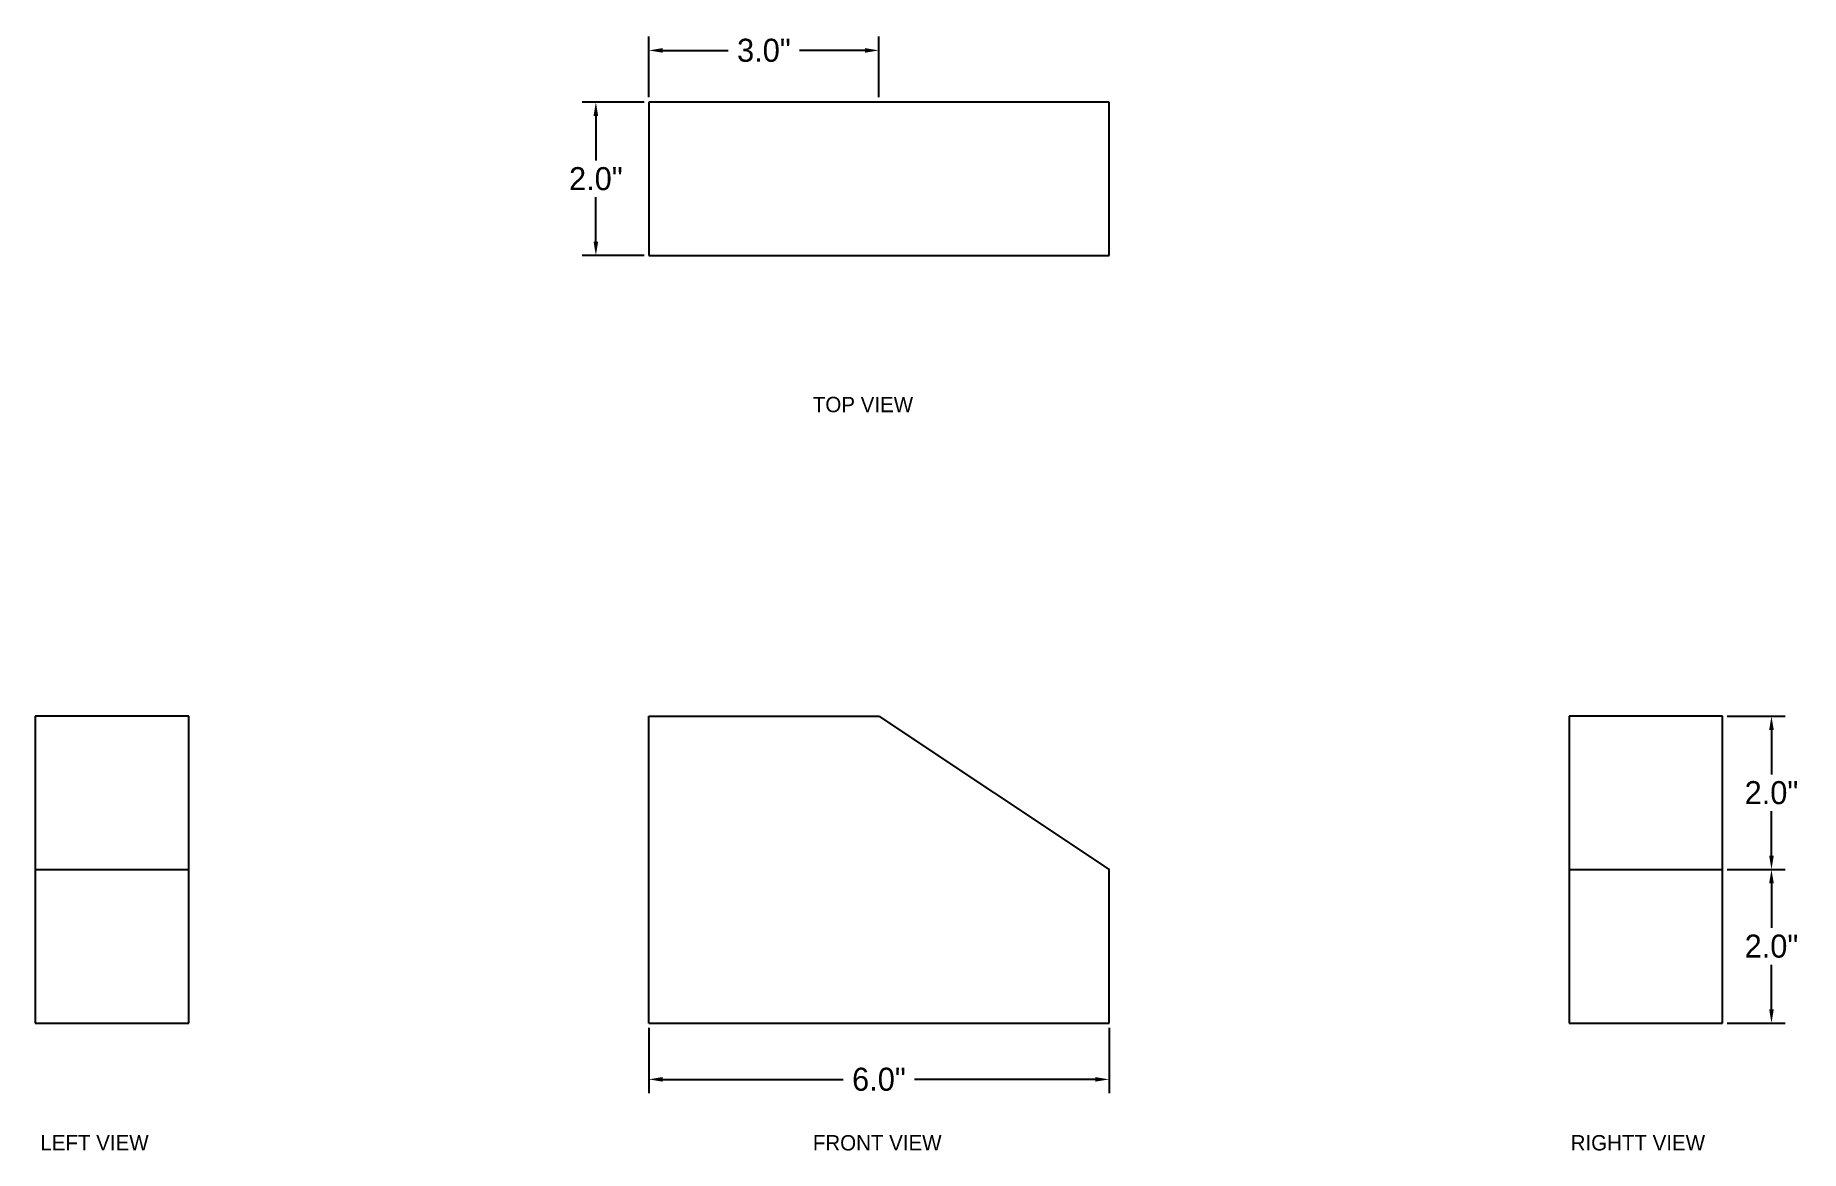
# Model space of a CAD drawing. Header units: inches. Extents: x 38.6 to 61.7, y 20.2 to 34.7.
import ezdxf

# ---------------------------------------------------------------- set-up
doc = ezdxf.new("R2010")
doc.units = ezdxf.units.IN
doc.header["$MEASUREMENT"] = 0
doc.dimstyles.get("Standard").update_dxf_attribs({"dimtxt": 0.18, "dimasz": 0.18, "dimexe": 0.18, "dimexo": 0.0625, "dimgap": 0.09, "dimtad": 0, "dimtih": 1, "dimtoh": 1, "dimdec": 1, "dimzin": 0, "dimdsep": 46, "dimlunit": 3, "dimtxsty": 'Standard', "dimcen": 0.09, "dimclre": 1, "dimclrt": 5, "dimadec": 0, "dimazin": 0, "dimtfac": 1, "dimtdec": 1, "dimtofl": 0, "dimtmove": 0, "dimatfit": 3, "dimfxl": 1, "dimtolj": 1, "dimtzin": 0, "dimarcsym": 0})

# ---------------------------------------------------------------- blocks, each defined once
blk = doc.blocks.new('*D2')
at = {"color": 1, "lineweight": -2}
for p, q in [((46.632, 33.905), (46.632, 34.695)), ((49.632, 33.905), (49.632, 34.695))]:
    blk.add_line(p, q, dxfattribs=at)
at = {"color": 0, "lineweight": -2}
for p, q in [((46.812, 34.515), (47.667, 34.515)), ((49.452, 34.515), (48.597, 34.515))]:
    blk.add_line(p, q, dxfattribs=at)
at = {"color": 0}
for points in [[(46.812, 34.545), (46.812, 34.485), (46.632, 34.515)], [(49.452, 34.545), (49.452, 34.485), (49.632, 34.515)]]:
    blk.add_solid(points, dxfattribs=at)
at = {"layer": 'Defpoints', "color": 0}
for p in [(46.632, 34.515), (46.632, 33.842), (49.632, 33.842)]:
    blk.add_point(p, dxfattribs=at)
at = {"color": 2, "insert": (48.132, 34.515), "char_height": 0.3, "attachment_point": 5}
blk.add_mtext('\\A1;3.0"', dxfattribs=at)
blk = doc.blocks.new('*D3')
at = {"color": 1, "lineweight": -2}
for p, q in [((46.569, 33.842), (45.761, 33.842)), ((46.569, 31.842), (45.761, 31.842))]:
    blk.add_line(p, q, dxfattribs=at)
at = {"color": 0, "lineweight": -2}
for p, q in [((45.941, 33.662), (45.941, 33.082)), ((45.941, 32.022), (45.941, 32.602))]:
    blk.add_line(p, q, dxfattribs=at)
at = {"color": 0}
for points in [[(45.911, 33.662), (45.971, 33.662), (45.941, 33.842)], [(45.911, 32.022), (45.971, 32.022), (45.941, 31.842)]]:
    blk.add_solid(points, dxfattribs=at)
at = {"layer": 'Defpoints', "color": 0}
for p in [(45.941, 33.842), (46.632, 33.842), (46.632, 31.842)]:
    blk.add_point(p, dxfattribs=at)
at = {"color": 2, "insert": (45.941, 32.842), "char_height": 0.3, "attachment_point": 5}
blk.add_mtext('\\A1;2.0"', dxfattribs=at)
blk = doc.blocks.new('*D4')
at = {"color": 1, "lineweight": -2}
for p, q in [((46.632, 21.78), (46.632, 20.928)), ((52.632, 21.78), (52.632, 20.928))]:
    blk.add_line(p, q, dxfattribs=at)
at = {"color": 0, "lineweight": -2}
for p, q in [((46.812, 21.108), (49.167, 21.108)), ((52.452, 21.108), (50.097, 21.108))]:
    blk.add_line(p, q, dxfattribs=at)
at = {"color": 0}
for points in [[(46.812, 21.138), (46.812, 21.078), (46.632, 21.108)], [(52.452, 21.138), (52.452, 21.078), (52.632, 21.108)]]:
    blk.add_solid(points, dxfattribs=at)
at = {"layer": 'Defpoints', "color": 0}
for p in [(46.632, 21.842), (52.632, 21.842), (52.632, 21.108)]:
    blk.add_point(p, dxfattribs=at)
at = {"color": 2, "insert": (49.632, 21.108), "char_height": 0.3, "attachment_point": 5}
blk.add_mtext('\\A1;6.0"', dxfattribs=at)
blk = doc.blocks.new('*D5')
at = {"color": 1, "lineweight": -2}
for p, q in [((60.694, 25.842), (61.45, 25.842)), ((60.694, 23.842), (61.45, 23.842))]:
    blk.add_line(p, q, dxfattribs=at)
at = {"color": 0, "lineweight": -2}
for p, q in [((61.27, 25.662), (61.27, 25.082)), ((61.27, 24.022), (61.27, 24.602))]:
    blk.add_line(p, q, dxfattribs=at)
at = {"color": 0}
for points in [[(61.24, 25.662), (61.3, 25.662), (61.27, 25.842)], [(61.24, 24.022), (61.3, 24.022), (61.27, 23.842)]]:
    blk.add_solid(points, dxfattribs=at)
at = {"layer": 'Defpoints', "color": 0}
for p in [(60.632, 25.842), (60.632, 23.842), (61.27, 23.842)]:
    blk.add_point(p, dxfattribs=at)
at = {"color": 2, "insert": (61.27, 24.842), "char_height": 0.3, "attachment_point": 5}
blk.add_mtext('\\A1;2.0"', dxfattribs=at)
blk = doc.blocks.new('*D6')
at = {"color": 1, "lineweight": -2}
for p, q in [((60.694, 23.842), (61.45, 23.842)), ((60.694, 21.842), (61.45, 21.842))]:
    blk.add_line(p, q, dxfattribs=at)
at = {"color": 0, "lineweight": -2}
for p, q in [((61.27, 23.662), (61.27, 23.082)), ((61.27, 22.022), (61.27, 22.602))]:
    blk.add_line(p, q, dxfattribs=at)
at = {"color": 0}
for points in [[(61.24, 23.662), (61.3, 23.662), (61.27, 23.842)], [(61.24, 22.022), (61.3, 22.022), (61.27, 21.842)]]:
    blk.add_solid(points, dxfattribs=at)
at = {"layer": 'Defpoints', "color": 0}
for p in [(60.632, 23.842), (61.27, 23.842), (60.632, 21.842)]:
    blk.add_point(p, dxfattribs=at)
at = {"color": 2, "insert": (61.27, 22.842), "char_height": 0.3, "attachment_point": 5}
blk.add_mtext('\\A1;2.0"', dxfattribs=at)

msp = doc.modelspace()

# ---------------------------------------------------------------- linework, layer by layer
for p, q in [((49.632, 33.842), (46.632, 33.842)), ((46.632, 33.842), (46.632, 31.842)), ((52.632, 33.842), (49.632, 33.842)), ((52.632, 31.842), (52.632, 33.842)), ((46.632, 31.842), (49.632, 31.842)), ((49.632, 31.842), (52.632, 31.842)), ((40.632, 25.842), (38.632, 25.842)), ((38.632, 25.842), (38.632, 23.842)), ((40.632, 23.842), (40.632, 25.842)), ((46.632, 21.842), (46.632, 25.842)), ((46.632, 25.842), (49.632, 25.842)), ((49.632, 25.842), (52.632, 23.842)), ((60.632, 25.842), (58.632, 25.842)), ((58.632, 25.842), (58.632, 23.842)), ((60.632, 23.842), (60.632, 25.842)), ((38.632, 23.842), (38.632, 21.842)), ((38.632, 23.842), (40.632, 23.842)), ((40.632, 21.842), (40.632, 23.842)), ((52.632, 21.842), (52.632, 23.842)), ((58.632, 23.842), (58.632, 21.842)), ((58.632, 23.842), (60.632, 23.842)), ((60.632, 21.842), (60.632, 23.842)), ((38.632, 21.842), (40.632, 21.842)), ((46.632, 21.842), (52.632, 21.842)), ((58.632, 21.842), (60.632, 21.842))]:
    msp.add_line(p, q)

# ---------------------------------------------------------------- texts
at = {"char_height": 0.2, "attachment_point": 1}
for s, insert, width in [('TOP VIEW', (48.77, 30.001), 3.96726), ('LEFT VIEW', (38.698, 20.382), 3.42712), ('FRONT VIEW', (48.77, 20.382), 3.96726), ('RIGHTT VIEW', (58.651, 20.382), 3.96726)]:
    msp.add_mtext(s, dxfattribs=dict(at, insert=insert, width=width))

# ---------------------------------------------------------------- dimensions: what is measured, and where the dimension line sits
for base, p1, p2, picture, middle in [((46.632, 34.515), (49.632, 33.842), (46.632, 33.842), '*D2', (48.132, 34.515)), ((52.632, 21.108), (46.632, 21.842), (52.632, 21.842), '*D4', (49.632, 21.108))]:
    dim = msp.add_linear_dim(base=base, p1=p1, p2=p2, dimstyle='Standard', override={"dimtxt": 0.3, "dimclrt": 2})
    dim.commit()
    dim.dimension.update_dxf_attribs({"geometry": picture, "text_midpoint": middle})
for base, p1, p2, picture, middle in [((45.941, 33.842), (46.632, 31.842), (46.632, 33.842), '*D3', (45.941, 32.842)), ((61.27, 23.842), (60.632, 25.842), (60.632, 23.842), '*D5', (61.27, 24.842)), ((61.27, 23.842), (60.632, 21.842), (60.632, 23.842), '*D6', (61.27, 22.842))]:
    dim = msp.add_linear_dim(base=base, p1=p1, p2=p2, angle=90, dimstyle='Standard', override={"dimtxt": 0.3, "dimclrt": 2})
    dim.commit()
    dim.dimension.update_dxf_attribs({"geometry": picture, "text_midpoint": middle})

doc.saveas('drawing.dxf')
